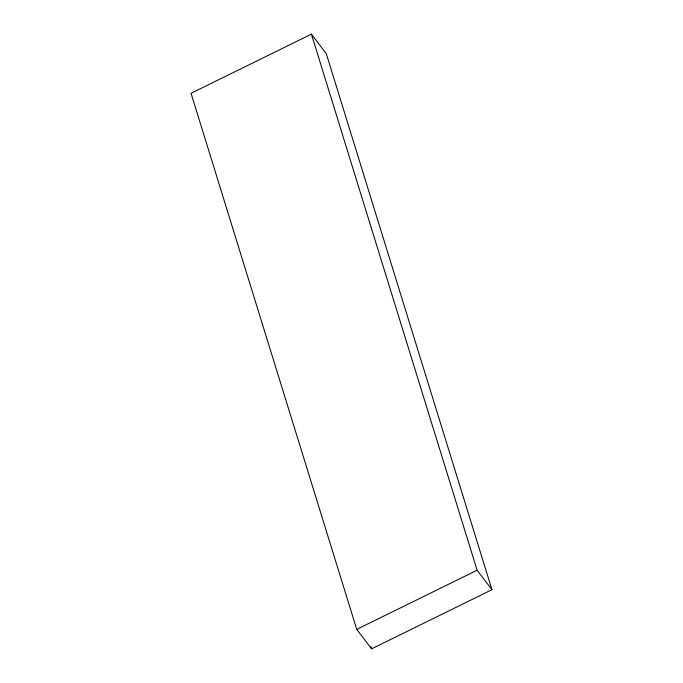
<?xml version="1.0" encoding="UTF-8"?>
<svg xmlns="http://www.w3.org/2000/svg" width="683" height="683" viewBox="0 0 683 683"><rect width="100%" height="100%" fill="white"/><g stroke="black" fill="none" stroke-linecap="round" stroke-linejoin="round"><path stroke-width="1.02" d="M311.414 34.15L191.044 93.306L356.739 629.376L371.586 648.85L491.956 589.694L326.261 53.624L311.414 34.15L477.11 570.228L491.956 589.694M356.739 629.376L477.11 570.228M370.954 646.81L371.586 648.85"/></g></svg>
